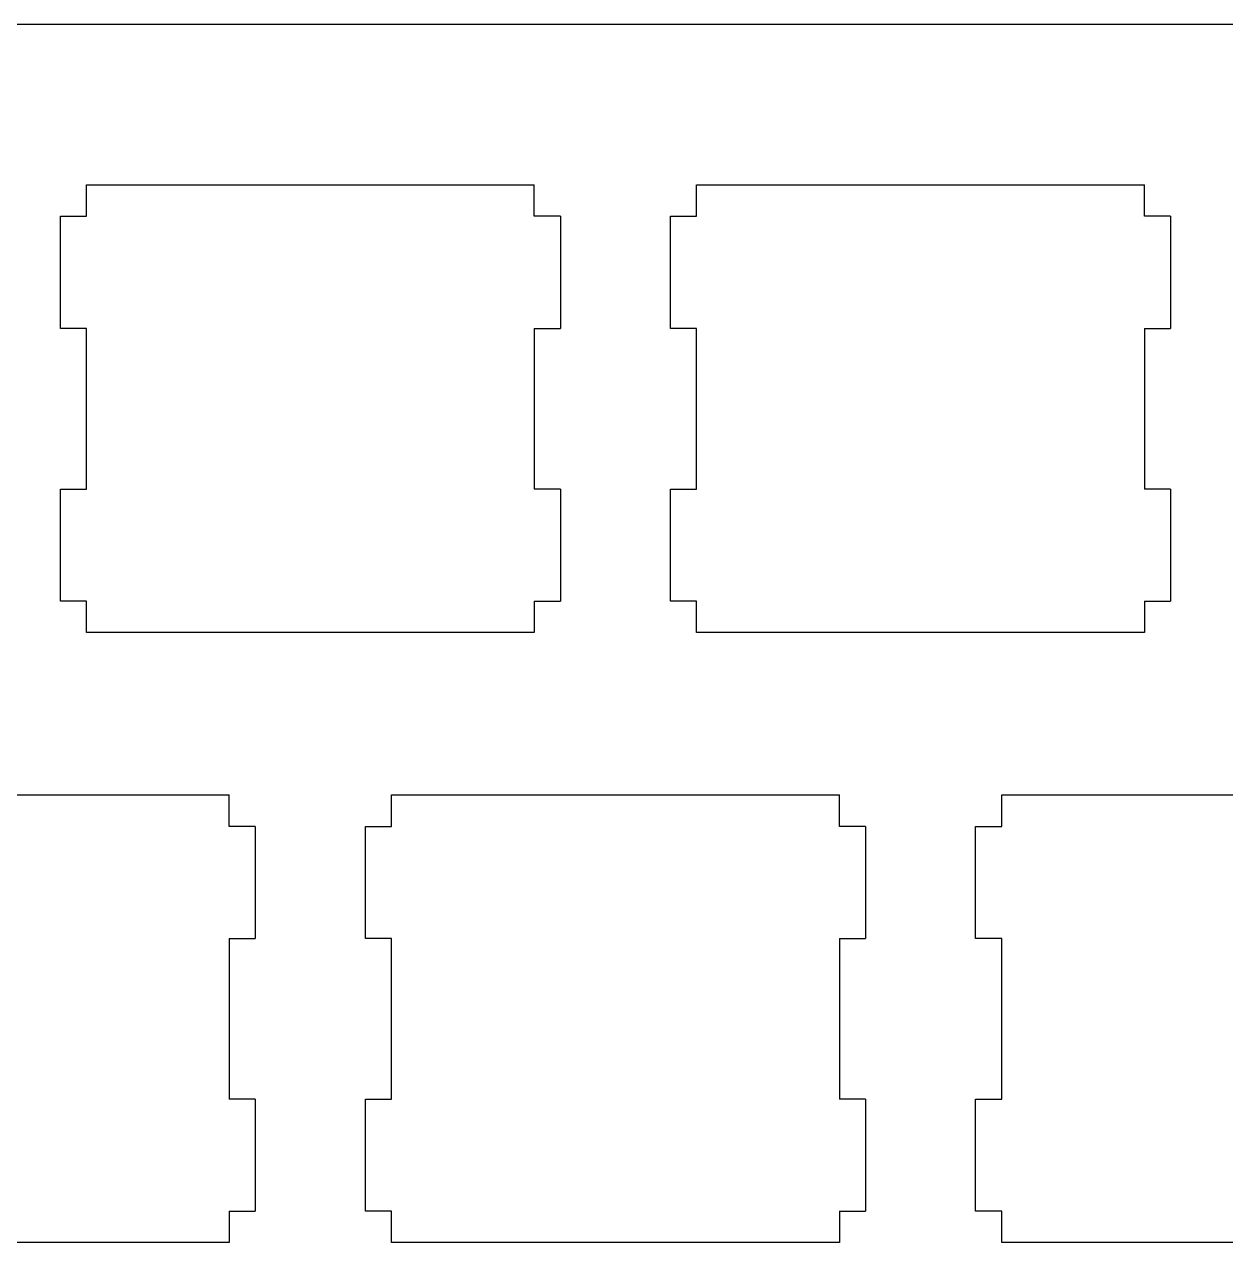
# Model space of a CAD drawing. Extents: x 14 to 304, y 9 to 109.
# Drawn here: x 112.19 to 149.6, y 71.37 to 109.31 of the extents above; entities that cross this region are included whole.
import ezdxf

# ---------------------------------------------------------------- set-up
doc = ezdxf.new("R2010")
doc.units = 0
doc.layers.add('LAYER_1', color=7, linetype='CONTINUOUS')

msp = doc.modelspace()

# ---------------------------------------------------------------- linework, layer by layer
at = {"layer": 'LAYER_1', "linetype": 'BYBLOCK'}
msp.add_line((300.07, 109.313), (39.626, 109.31), dxfattribs=at)
for points in [[(114.127, 104.313, 0), (114.197, 104.313, 0), (114.401, 104.313, 0), (114.726, 104.313, 0), (115.16, 104.313, 0), (115.69, 104.313, 0), (116.306, 104.313, 0), (116.994, 104.313, 0), (117.742, 104.313, 0), (118.539, 104.313, 0), (119.372, 104.313, 0), (120.23, 104.313, 0), (121.099, 104.313, 0), (121.969, 104.313, 0), (122.826, 104.313, 0), (123.659, 104.313, 0), (124.456, 104.313, 0), (125.205, 104.313, 0), (125.893, 104.313, 0), (126.508, 104.313, 0), (127.039, 104.313, 0), (127.473, 104.313, 0), (127.797, 104.313, 0), (128.001, 104.313, 0), (128.072, 104.313, 0)], [(114.127, 103.334, 0), (114.127, 103.339, 0), (114.127, 103.353, 0), (114.127, 103.376, 0), (114.127, 103.406, 0), (114.127, 103.444, 0), (114.127, 103.487, 0), (114.127, 103.535, 0), (114.127, 103.588, 0), (114.127, 103.644, 0), (114.127, 103.702, 0), (114.127, 103.762, 0), (114.127, 103.823, 0), (114.127, 103.884, 0), (114.127, 103.944, 0), (114.127, 104.003, 0), (114.127, 104.059, 0), (114.127, 104.111, 0), (114.127, 104.16, 0), (114.127, 104.203, 0), (114.127, 104.24, 0), (114.127, 104.271, 0), (114.127, 104.293, 0), (114.127, 104.308, 0), (114.127, 104.313, 0)], [(128.072, 103.334, 0), (128.072, 103.339, 0), (128.072, 103.353, 0), (128.072, 103.376, 0), (128.072, 103.406, 0), (128.072, 103.444, 0), (128.072, 103.487, 0), (128.072, 103.535, 0), (128.072, 103.588, 0), (128.072, 103.644, 0), (128.072, 103.702, 0), (128.072, 103.762, 0), (128.072, 103.823, 0), (128.072, 103.884, 0), (128.072, 103.944, 0), (128.072, 104.003, 0), (128.072, 104.059, 0), (128.072, 104.111, 0), (128.072, 104.16, 0), (128.072, 104.203, 0), (128.072, 104.24, 0), (128.072, 104.271, 0), (128.072, 104.293, 0), (128.072, 104.308, 0), (128.072, 104.313, 0)], [(133.127, 104.313, 0), (133.197, 104.313, 0), (133.401, 104.313, 0), (133.726, 104.313, 0), (134.16, 104.313, 0), (134.69, 104.313, 0), (135.306, 104.313, 0), (135.994, 104.313, 0), (136.742, 104.313, 0), (137.539, 104.313, 0), (138.372, 104.313, 0), (139.23, 104.313, 0), (140.099, 104.313, 0), (140.969, 104.313, 0), (141.826, 104.313, 0), (142.659, 104.313, 0), (143.456, 104.313, 0), (144.205, 104.313, 0), (144.893, 104.313, 0), (145.508, 104.313, 0), (146.039, 104.313, 0), (146.473, 104.313, 0), (146.797, 104.313, 0), (147.001, 104.313, 0), (147.072, 104.313, 0)], [(133.127, 103.334, 0), (133.127, 103.339, 0), (133.127, 103.353, 0), (133.127, 103.376, 0), (133.127, 103.406, 0), (133.127, 103.444, 0), (133.127, 103.487, 0), (133.127, 103.535, 0), (133.127, 103.588, 0), (133.127, 103.644, 0), (133.127, 103.702, 0), (133.127, 103.762, 0), (133.127, 103.823, 0), (133.127, 103.884, 0), (133.127, 103.944, 0), (133.127, 104.003, 0), (133.127, 104.059, 0), (133.127, 104.111, 0), (133.127, 104.16, 0), (133.127, 104.203, 0), (133.127, 104.24, 0), (133.127, 104.271, 0), (133.127, 104.293, 0), (133.127, 104.308, 0), (133.127, 104.313, 0)], [(147.072, 103.334, 0), (147.072, 103.339, 0), (147.072, 103.353, 0), (147.072, 103.376, 0), (147.072, 103.406, 0), (147.072, 103.444, 0), (147.072, 103.487, 0), (147.072, 103.535, 0), (147.072, 103.588, 0), (147.072, 103.644, 0), (147.072, 103.702, 0), (147.072, 103.762, 0), (147.072, 103.823, 0), (147.072, 103.884, 0), (147.072, 103.944, 0), (147.072, 104.003, 0), (147.072, 104.059, 0), (147.072, 104.111, 0), (147.072, 104.16, 0), (147.072, 104.203, 0), (147.072, 104.24, 0), (147.072, 104.271, 0), (147.072, 104.293, 0), (147.072, 104.308, 0), (147.072, 104.313, 0)], [(113.315, 99.84, 0), (113.315, 99.858, 0), (113.315, 99.909, 0), (113.315, 99.99, 0), (113.315, 100.099, 0), (113.315, 100.232, 0), (113.315, 100.386, 0), (113.315, 100.558, 0), (113.315, 100.746, 0), (113.315, 100.946, 0), (113.315, 101.154, 0), (113.315, 101.369, 0), (113.315, 101.587, 0), (113.315, 101.805, 0), (113.315, 102.02, 0), (113.315, 102.228, 0), (113.315, 102.428, 0), (113.315, 102.616, 0), (113.315, 102.788, 0), (113.315, 102.942, 0), (113.315, 103.075, 0), (113.315, 103.184, 0), (113.315, 103.265, 0), (113.315, 103.316, 0), (113.315, 103.334, 0)], [(113.315, 103.334, 0), (113.319, 103.334, 0), (113.331, 103.334, 0), (113.35, 103.334, 0), (113.375, 103.334, 0), (113.406, 103.334, 0), (113.442, 103.334, 0), (113.482, 103.334, 0), (113.526, 103.334, 0), (113.572, 103.334, 0), (113.62, 103.334, 0), (113.67, 103.334, 0), (113.721, 103.334, 0), (113.772, 103.334, 0), (113.821, 103.334, 0), (113.87, 103.334, 0), (113.916, 103.334, 0), (113.96, 103.334, 0), (114, 103.334, 0), (114.036, 103.334, 0), (114.067, 103.334, 0), (114.092, 103.334, 0), (114.111, 103.334, 0), (114.123, 103.334, 0), (114.127, 103.334, 0)], [(128.883, 103.334, 0), (128.879, 103.334, 0), (128.867, 103.334, 0), (128.848, 103.334, 0), (128.823, 103.334, 0), (128.792, 103.334, 0), (128.756, 103.334, 0), (128.716, 103.334, 0), (128.673, 103.334, 0), (128.626, 103.334, 0), (128.578, 103.334, 0), (128.528, 103.334, 0), (128.477, 103.334, 0), (128.427, 103.334, 0), (128.377, 103.334, 0), (128.328, 103.334, 0), (128.282, 103.334, 0), (128.239, 103.334, 0), (128.199, 103.334, 0), (128.163, 103.334, 0), (128.132, 103.334, 0), (128.107, 103.334, 0), (128.088, 103.334, 0), (128.076, 103.334, 0), (128.072, 103.334, 0)], [(128.883, 103.334, 0), (128.883, 103.316, 0), (128.883, 103.265, 0), (128.883, 103.184, 0), (128.883, 103.075, 0), (128.883, 102.942, 0), (128.883, 102.788, 0), (128.883, 102.616, 0), (128.883, 102.428, 0), (128.883, 102.228, 0), (128.883, 102.02, 0), (128.883, 101.805, 0), (128.883, 101.587, 0), (128.883, 101.369, 0), (128.883, 101.154, 0), (128.883, 100.946, 0), (128.883, 100.746, 0), (128.883, 100.558, 0), (128.883, 100.386, 0), (128.883, 100.232, 0), (128.883, 100.099, 0), (128.883, 99.99, 0), (128.883, 99.909, 0), (128.883, 99.858, 0), (128.883, 99.84, 0)], [(132.315, 99.84, 0), (132.315, 99.858, 0), (132.315, 99.909, 0), (132.315, 99.99, 0), (132.315, 100.099, 0), (132.315, 100.232, 0), (132.315, 100.386, 0), (132.315, 100.558, 0), (132.315, 100.746, 0), (132.315, 100.946, 0), (132.315, 101.154, 0), (132.315, 101.369, 0), (132.315, 101.587, 0), (132.315, 101.805, 0), (132.315, 102.02, 0), (132.315, 102.228, 0), (132.315, 102.428, 0), (132.315, 102.616, 0), (132.315, 102.788, 0), (132.315, 102.942, 0), (132.315, 103.075, 0), (132.315, 103.184, 0), (132.315, 103.265, 0), (132.315, 103.316, 0), (132.315, 103.334, 0)], [(132.315, 103.334, 0), (132.319, 103.334, 0), (132.331, 103.334, 0), (132.35, 103.334, 0), (132.375, 103.334, 0), (132.406, 103.334, 0), (132.442, 103.334, 0), (132.482, 103.334, 0), (132.526, 103.334, 0), (132.572, 103.334, 0), (132.62, 103.334, 0), (132.67, 103.334, 0), (132.721, 103.334, 0), (132.772, 103.334, 0), (132.821, 103.334, 0), (132.87, 103.334, 0), (132.916, 103.334, 0), (132.96, 103.334, 0), (133, 103.334, 0), (133.036, 103.334, 0), (133.067, 103.334, 0), (133.092, 103.334, 0), (133.111, 103.334, 0), (133.123, 103.334, 0), (133.127, 103.334, 0)], [(147.883, 103.334, 0), (147.879, 103.334, 0), (147.867, 103.334, 0), (147.848, 103.334, 0), (147.823, 103.334, 0), (147.792, 103.334, 0), (147.756, 103.334, 0), (147.716, 103.334, 0), (147.673, 103.334, 0), (147.626, 103.334, 0), (147.578, 103.334, 0), (147.528, 103.334, 0), (147.477, 103.334, 0), (147.427, 103.334, 0), (147.377, 103.334, 0), (147.328, 103.334, 0), (147.282, 103.334, 0), (147.239, 103.334, 0), (147.199, 103.334, 0), (147.163, 103.334, 0), (147.132, 103.334, 0), (147.107, 103.334, 0), (147.088, 103.334, 0), (147.076, 103.334, 0), (147.072, 103.334, 0)], [(147.883, 103.334, 0), (147.883, 103.316, 0), (147.883, 103.265, 0), (147.883, 103.184, 0), (147.883, 103.075, 0), (147.883, 102.942, 0), (147.883, 102.788, 0), (147.883, 102.616, 0), (147.883, 102.428, 0), (147.883, 102.228, 0), (147.883, 102.02, 0), (147.883, 101.805, 0), (147.883, 101.587, 0), (147.883, 101.369, 0), (147.883, 101.154, 0), (147.883, 100.946, 0), (147.883, 100.746, 0), (147.883, 100.558, 0), (147.883, 100.386, 0), (147.883, 100.232, 0), (147.883, 100.099, 0), (147.883, 99.99, 0), (147.883, 99.909, 0), (147.883, 99.858, 0), (147.883, 99.84, 0)], [(114.127, 99.84, 0), (114.123, 99.84, 0), (114.111, 99.84, 0), (114.092, 99.84, 0), (114.067, 99.84, 0), (114.036, 99.84, 0), (114, 99.84, 0), (113.96, 99.84, 0), (113.916, 99.84, 0), (113.87, 99.84, 0), (113.821, 99.84, 0), (113.772, 99.84, 0), (113.721, 99.84, 0), (113.67, 99.84, 0), (113.62, 99.84, 0), (113.572, 99.84, 0), (113.526, 99.84, 0), (113.482, 99.84, 0), (113.442, 99.84, 0), (113.406, 99.84, 0), (113.375, 99.84, 0), (113.35, 99.84, 0), (113.331, 99.84, 0), (113.319, 99.84, 0), (113.315, 99.84, 0)], [(114.127, 94.84, 0), (114.127, 94.865, 0), (114.127, 94.938, 0), (114.127, 95.055, 0), (114.127, 95.21, 0), (114.127, 95.401, 0), (114.127, 95.621, 0), (114.127, 95.868, 0), (114.127, 96.136, 0), (114.127, 96.422, 0), (114.127, 96.721, 0), (114.127, 97.028, 0), (114.127, 97.34, 0), (114.127, 97.652, 0), (114.127, 97.959, 0), (114.127, 98.258, 0), (114.127, 98.544, 0), (114.127, 98.812, 0), (114.127, 99.059, 0), (114.127, 99.279, 0), (114.127, 99.47, 0), (114.127, 99.625, 0), (114.127, 99.742, 0), (114.127, 99.815, 0), (114.127, 99.84, 0)], [(128.072, 99.84, 0), (128.072, 99.815, 0), (128.072, 99.742, 0), (128.072, 99.625, 0), (128.072, 99.47, 0), (128.072, 99.279, 0), (128.072, 99.059, 0), (128.072, 98.812, 0), (128.072, 98.544, 0), (128.072, 98.258, 0), (128.072, 97.959, 0), (128.072, 97.652, 0), (128.072, 97.34, 0), (128.072, 97.028, 0), (128.072, 96.721, 0), (128.072, 96.422, 0), (128.072, 96.136, 0), (128.072, 95.868, 0), (128.072, 95.621, 0), (128.072, 95.401, 0), (128.072, 95.21, 0), (128.072, 95.055, 0), (128.072, 94.938, 0), (128.072, 94.865, 0), (128.072, 94.84, 0)], [(128.072, 99.84, 0), (128.076, 99.84, 0), (128.088, 99.84, 0), (128.107, 99.84, 0), (128.132, 99.84, 0), (128.163, 99.84, 0), (128.199, 99.84, 0), (128.239, 99.84, 0), (128.282, 99.84, 0), (128.328, 99.84, 0), (128.377, 99.84, 0), (128.427, 99.84, 0), (128.477, 99.84, 0), (128.528, 99.84, 0), (128.578, 99.84, 0), (128.626, 99.84, 0), (128.673, 99.84, 0), (128.716, 99.84, 0), (128.756, 99.84, 0), (128.792, 99.84, 0), (128.823, 99.84, 0), (128.848, 99.84, 0), (128.867, 99.84, 0), (128.879, 99.84, 0), (128.883, 99.84, 0)], [(133.127, 99.84, 0), (133.123, 99.84, 0), (133.111, 99.84, 0), (133.092, 99.84, 0), (133.067, 99.84, 0), (133.036, 99.84, 0), (133, 99.84, 0), (132.96, 99.84, 0), (132.916, 99.84, 0), (132.87, 99.84, 0), (132.821, 99.84, 0), (132.772, 99.84, 0), (132.721, 99.84, 0), (132.67, 99.84, 0), (132.62, 99.84, 0), (132.572, 99.84, 0), (132.526, 99.84, 0), (132.482, 99.84, 0), (132.442, 99.84, 0), (132.406, 99.84, 0), (132.375, 99.84, 0), (132.35, 99.84, 0), (132.331, 99.84, 0), (132.319, 99.84, 0), (132.315, 99.84, 0)], [(133.127, 94.84, 0), (133.127, 94.865, 0), (133.127, 94.938, 0), (133.127, 95.055, 0), (133.127, 95.21, 0), (133.127, 95.401, 0), (133.127, 95.621, 0), (133.127, 95.868, 0), (133.127, 96.136, 0), (133.127, 96.422, 0), (133.127, 96.721, 0), (133.127, 97.028, 0), (133.127, 97.34, 0), (133.127, 97.652, 0), (133.127, 97.959, 0), (133.127, 98.258, 0), (133.127, 98.544, 0), (133.127, 98.812, 0), (133.127, 99.059, 0), (133.127, 99.279, 0), (133.127, 99.47, 0), (133.127, 99.625, 0), (133.127, 99.742, 0), (133.127, 99.815, 0), (133.127, 99.84, 0)], [(147.072, 99.84, 0), (147.072, 99.815, 0), (147.072, 99.742, 0), (147.072, 99.625, 0), (147.072, 99.47, 0), (147.072, 99.279, 0), (147.072, 99.059, 0), (147.072, 98.812, 0), (147.072, 98.544, 0), (147.072, 98.258, 0), (147.072, 97.959, 0), (147.072, 97.652, 0), (147.072, 97.34, 0), (147.072, 97.028, 0), (147.072, 96.721, 0), (147.072, 96.422, 0), (147.072, 96.136, 0), (147.072, 95.868, 0), (147.072, 95.621, 0), (147.072, 95.401, 0), (147.072, 95.21, 0), (147.072, 95.055, 0), (147.072, 94.938, 0), (147.072, 94.865, 0), (147.072, 94.84, 0)], [(147.072, 99.84, 0), (147.076, 99.84, 0), (147.088, 99.84, 0), (147.107, 99.84, 0), (147.132, 99.84, 0), (147.163, 99.84, 0), (147.199, 99.84, 0), (147.239, 99.84, 0), (147.282, 99.84, 0), (147.328, 99.84, 0), (147.377, 99.84, 0), (147.427, 99.84, 0), (147.477, 99.84, 0), (147.528, 99.84, 0), (147.578, 99.84, 0), (147.626, 99.84, 0), (147.673, 99.84, 0), (147.716, 99.84, 0), (147.756, 99.84, 0), (147.792, 99.84, 0), (147.823, 99.84, 0), (147.848, 99.84, 0), (147.867, 99.84, 0), (147.879, 99.84, 0), (147.883, 99.84, 0)], [(113.315, 91.346, 0), (113.315, 91.364, 0), (113.315, 91.415, 0), (113.315, 91.496, 0), (113.315, 91.605, 0), (113.315, 91.738, 0), (113.315, 91.892, 0), (113.315, 92.064, 0), (113.315, 92.252, 0), (113.315, 92.452, 0), (113.315, 92.66, 0), (113.315, 92.875, 0), (113.315, 93.093, 0), (113.315, 93.311, 0), (113.315, 93.526, 0), (113.315, 93.735, 0), (113.315, 93.934, 0), (113.315, 94.122, 0), (113.315, 94.294, 0), (113.315, 94.448, 0), (113.315, 94.581, 0), (113.315, 94.69, 0), (113.315, 94.771, 0), (113.315, 94.822, 0), (113.315, 94.84, 0)], [(113.315, 94.84, 0), (113.319, 94.84, 0), (113.331, 94.84, 0), (113.35, 94.84, 0), (113.375, 94.84, 0), (113.406, 94.84, 0), (113.442, 94.84, 0), (113.482, 94.84, 0), (113.526, 94.84, 0), (113.572, 94.84, 0), (113.62, 94.84, 0), (113.67, 94.84, 0), (113.721, 94.84, 0), (113.772, 94.84, 0), (113.821, 94.84, 0), (113.87, 94.84, 0), (113.916, 94.84, 0), (113.96, 94.84, 0), (114, 94.84, 0), (114.036, 94.84, 0), (114.067, 94.84, 0), (114.092, 94.84, 0), (114.111, 94.84, 0), (114.123, 94.84, 0), (114.127, 94.84, 0)], [(128.883, 94.84, 0), (128.879, 94.84, 0), (128.867, 94.84, 0), (128.848, 94.84, 0), (128.823, 94.84, 0), (128.792, 94.84, 0), (128.756, 94.84, 0), (128.716, 94.84, 0), (128.673, 94.84, 0), (128.626, 94.84, 0), (128.578, 94.84, 0), (128.528, 94.84, 0), (128.477, 94.84, 0), (128.427, 94.84, 0), (128.377, 94.84, 0), (128.328, 94.84, 0), (128.282, 94.84, 0), (128.239, 94.84, 0), (128.199, 94.84, 0), (128.163, 94.84, 0), (128.132, 94.84, 0), (128.107, 94.84, 0), (128.088, 94.84, 0), (128.076, 94.84, 0), (128.072, 94.84, 0)], [(128.883, 94.84, 0), (128.883, 94.822, 0), (128.883, 94.771, 0), (128.883, 94.69, 0), (128.883, 94.581, 0), (128.883, 94.448, 0), (128.883, 94.294, 0), (128.883, 94.122, 0), (128.883, 93.934, 0), (128.883, 93.735, 0), (128.883, 93.526, 0), (128.883, 93.311, 0), (128.883, 93.093, 0), (128.883, 92.875, 0), (128.883, 92.66, 0), (128.883, 92.452, 0), (128.883, 92.252, 0), (128.883, 92.064, 0), (128.883, 91.892, 0), (128.883, 91.738, 0), (128.883, 91.605, 0), (128.883, 91.496, 0), (128.883, 91.415, 0), (128.883, 91.364, 0), (128.883, 91.346, 0)], [(132.315, 91.346, 0), (132.315, 91.364, 0), (132.315, 91.415, 0), (132.315, 91.496, 0), (132.315, 91.605, 0), (132.315, 91.738, 0), (132.315, 91.892, 0), (132.315, 92.064, 0), (132.315, 92.252, 0), (132.315, 92.452, 0), (132.315, 92.66, 0), (132.315, 92.875, 0), (132.315, 93.093, 0), (132.315, 93.311, 0), (132.315, 93.526, 0), (132.315, 93.735, 0), (132.315, 93.934, 0), (132.315, 94.122, 0), (132.315, 94.294, 0), (132.315, 94.448, 0), (132.315, 94.581, 0), (132.315, 94.69, 0), (132.315, 94.771, 0), (132.315, 94.822, 0), (132.315, 94.84, 0)], [(132.315, 94.84, 0), (132.319, 94.84, 0), (132.331, 94.84, 0), (132.35, 94.84, 0), (132.375, 94.84, 0), (132.406, 94.84, 0), (132.442, 94.84, 0), (132.482, 94.84, 0), (132.526, 94.84, 0), (132.572, 94.84, 0), (132.62, 94.84, 0), (132.67, 94.84, 0), (132.721, 94.84, 0), (132.772, 94.84, 0), (132.821, 94.84, 0), (132.87, 94.84, 0), (132.916, 94.84, 0), (132.96, 94.84, 0), (133, 94.84, 0), (133.036, 94.84, 0), (133.067, 94.84, 0), (133.092, 94.84, 0), (133.111, 94.84, 0), (133.123, 94.84, 0), (133.127, 94.84, 0)], [(147.883, 94.84, 0), (147.879, 94.84, 0), (147.867, 94.84, 0), (147.848, 94.84, 0), (147.823, 94.84, 0), (147.792, 94.84, 0), (147.756, 94.84, 0), (147.716, 94.84, 0), (147.673, 94.84, 0), (147.626, 94.84, 0), (147.578, 94.84, 0), (147.528, 94.84, 0), (147.477, 94.84, 0), (147.427, 94.84, 0), (147.377, 94.84, 0), (147.328, 94.84, 0), (147.282, 94.84, 0), (147.239, 94.84, 0), (147.199, 94.84, 0), (147.163, 94.84, 0), (147.132, 94.84, 0), (147.107, 94.84, 0), (147.088, 94.84, 0), (147.076, 94.84, 0), (147.072, 94.84, 0)], [(147.883, 94.84, 0), (147.883, 94.822, 0), (147.883, 94.771, 0), (147.883, 94.69, 0), (147.883, 94.581, 0), (147.883, 94.448, 0), (147.883, 94.294, 0), (147.883, 94.122, 0), (147.883, 93.934, 0), (147.883, 93.735, 0), (147.883, 93.526, 0), (147.883, 93.311, 0), (147.883, 93.093, 0), (147.883, 92.875, 0), (147.883, 92.66, 0), (147.883, 92.452, 0), (147.883, 92.252, 0), (147.883, 92.064, 0), (147.883, 91.892, 0), (147.883, 91.738, 0), (147.883, 91.605, 0), (147.883, 91.496, 0), (147.883, 91.415, 0), (147.883, 91.364, 0), (147.883, 91.346, 0)], [(114.127, 91.346, 0), (114.123, 91.346, 0), (114.111, 91.346, 0), (114.092, 91.346, 0), (114.067, 91.346, 0), (114.036, 91.346, 0), (114, 91.346, 0), (113.96, 91.346, 0), (113.916, 91.346, 0), (113.87, 91.346, 0), (113.821, 91.346, 0), (113.772, 91.346, 0), (113.721, 91.346, 0), (113.67, 91.346, 0), (113.62, 91.346, 0), (113.572, 91.346, 0), (113.526, 91.346, 0), (113.482, 91.346, 0), (113.442, 91.346, 0), (113.406, 91.346, 0), (113.375, 91.346, 0), (113.35, 91.346, 0), (113.331, 91.346, 0), (113.319, 91.346, 0), (113.315, 91.346, 0)], [(114.127, 90.367, 0), (114.127, 90.372, 0), (114.127, 90.387, 0), (114.127, 90.409, 0), (114.127, 90.44, 0), (114.127, 90.477, 0), (114.127, 90.52, 0), (114.127, 90.569, 0), (114.127, 90.621, 0), (114.127, 90.677, 0), (114.127, 90.736, 0), (114.127, 90.796, 0), (114.127, 90.857, 0), (114.127, 90.918, 0), (114.127, 90.978, 0), (114.127, 91.036, 0), (114.127, 91.092, 0), (114.127, 91.145, 0), (114.127, 91.193, 0), (114.127, 91.236, 0), (114.127, 91.274, 0), (114.127, 91.304, 0), (114.127, 91.327, 0), (114.127, 91.341, 0), (114.127, 91.346, 0)], [(128.072, 91.346, 0), (128.076, 91.346, 0), (128.088, 91.346, 0), (128.107, 91.346, 0), (128.132, 91.346, 0), (128.163, 91.346, 0), (128.199, 91.346, 0), (128.239, 91.346, 0), (128.282, 91.346, 0), (128.328, 91.346, 0), (128.377, 91.346, 0), (128.427, 91.346, 0), (128.477, 91.346, 0), (128.528, 91.346, 0), (128.578, 91.346, 0), (128.626, 91.346, 0), (128.673, 91.346, 0), (128.716, 91.346, 0), (128.756, 91.346, 0), (128.792, 91.346, 0), (128.823, 91.346, 0), (128.848, 91.346, 0), (128.867, 91.346, 0), (128.879, 91.346, 0), (128.883, 91.346, 0)], [(128.072, 91.346, 0), (128.072, 91.341, 0), (128.072, 91.327, 0), (128.072, 91.304, 0), (128.072, 91.274, 0), (128.072, 91.236, 0), (128.072, 91.193, 0), (128.072, 91.145, 0), (128.072, 91.092, 0), (128.072, 91.036, 0), (128.072, 90.978, 0), (128.072, 90.918, 0), (128.072, 90.857, 0), (128.072, 90.796, 0), (128.072, 90.736, 0), (128.072, 90.677, 0), (128.072, 90.621, 0), (128.072, 90.569, 0), (128.072, 90.52, 0), (128.072, 90.477, 0), (128.072, 90.44, 0), (128.072, 90.409, 0), (128.072, 90.387, 0), (128.072, 90.372, 0), (128.072, 90.367, 0)], [(133.127, 91.346, 0), (133.123, 91.346, 0), (133.111, 91.346, 0), (133.092, 91.346, 0), (133.067, 91.346, 0), (133.036, 91.346, 0), (133, 91.346, 0), (132.96, 91.346, 0), (132.916, 91.346, 0), (132.87, 91.346, 0), (132.821, 91.346, 0), (132.772, 91.346, 0), (132.721, 91.346, 0), (132.67, 91.346, 0), (132.62, 91.346, 0), (132.572, 91.346, 0), (132.526, 91.346, 0), (132.482, 91.346, 0), (132.442, 91.346, 0), (132.406, 91.346, 0), (132.375, 91.346, 0), (132.35, 91.346, 0), (132.331, 91.346, 0), (132.319, 91.346, 0), (132.315, 91.346, 0)], [(133.127, 90.367, 0), (133.127, 90.372, 0), (133.127, 90.387, 0), (133.127, 90.409, 0), (133.127, 90.44, 0), (133.127, 90.477, 0), (133.127, 90.52, 0), (133.127, 90.569, 0), (133.127, 90.621, 0), (133.127, 90.677, 0), (133.127, 90.736, 0), (133.127, 90.796, 0), (133.127, 90.857, 0), (133.127, 90.918, 0), (133.127, 90.978, 0), (133.127, 91.036, 0), (133.127, 91.092, 0), (133.127, 91.145, 0), (133.127, 91.193, 0), (133.127, 91.236, 0), (133.127, 91.274, 0), (133.127, 91.304, 0), (133.127, 91.327, 0), (133.127, 91.341, 0), (133.127, 91.346, 0)], [(147.072, 91.346, 0), (147.076, 91.346, 0), (147.088, 91.346, 0), (147.107, 91.346, 0), (147.132, 91.346, 0), (147.163, 91.346, 0), (147.199, 91.346, 0), (147.239, 91.346, 0), (147.282, 91.346, 0), (147.328, 91.346, 0), (147.377, 91.346, 0), (147.427, 91.346, 0), (147.477, 91.346, 0), (147.528, 91.346, 0), (147.578, 91.346, 0), (147.626, 91.346, 0), (147.673, 91.346, 0), (147.716, 91.346, 0), (147.756, 91.346, 0), (147.792, 91.346, 0), (147.823, 91.346, 0), (147.848, 91.346, 0), (147.867, 91.346, 0), (147.879, 91.346, 0), (147.883, 91.346, 0)], [(147.072, 91.346, 0), (147.072, 91.341, 0), (147.072, 91.327, 0), (147.072, 91.304, 0), (147.072, 91.274, 0), (147.072, 91.236, 0), (147.072, 91.193, 0), (147.072, 91.145, 0), (147.072, 91.092, 0), (147.072, 91.036, 0), (147.072, 90.978, 0), (147.072, 90.918, 0), (147.072, 90.857, 0), (147.072, 90.796, 0), (147.072, 90.736, 0), (147.072, 90.677, 0), (147.072, 90.621, 0), (147.072, 90.569, 0), (147.072, 90.52, 0), (147.072, 90.477, 0), (147.072, 90.44, 0), (147.072, 90.409, 0), (147.072, 90.387, 0), (147.072, 90.372, 0), (147.072, 90.367, 0)], [(128.072, 90.367, 0), (128.001, 90.367, 0), (127.797, 90.367, 0), (127.473, 90.367, 0), (127.039, 90.367, 0), (126.508, 90.367, 0), (125.893, 90.367, 0), (125.205, 90.367, 0), (124.456, 90.367, 0), (123.659, 90.367, 0), (122.826, 90.367, 0), (121.969, 90.367, 0), (121.099, 90.367, 0), (120.23, 90.367, 0), (119.372, 90.367, 0), (118.539, 90.367, 0), (117.742, 90.367, 0), (116.994, 90.367, 0), (116.306, 90.367, 0), (115.69, 90.367, 0), (115.16, 90.367, 0), (114.726, 90.367, 0), (114.401, 90.367, 0), (114.197, 90.367, 0), (114.127, 90.367, 0)], [(147.072, 90.367, 0), (147.001, 90.367, 0), (146.797, 90.367, 0), (146.473, 90.367, 0), (146.039, 90.367, 0), (145.508, 90.367, 0), (144.893, 90.367, 0), (144.205, 90.367, 0), (143.456, 90.367, 0), (142.659, 90.367, 0), (141.826, 90.367, 0), (140.969, 90.367, 0), (140.099, 90.367, 0), (139.23, 90.367, 0), (138.372, 90.367, 0), (137.539, 90.367, 0), (136.742, 90.367, 0), (135.994, 90.367, 0), (135.306, 90.367, 0), (134.69, 90.367, 0), (134.16, 90.367, 0), (133.726, 90.367, 0), (133.401, 90.367, 0), (133.197, 90.367, 0), (133.127, 90.367, 0)], [(111.599, 85.313, 0), (112.469, 85.313, 0), (113.326, 85.313, 0), (114.159, 85.313, 0), (114.956, 85.313, 0), (115.705, 85.313, 0), (116.393, 85.313, 0), (117.008, 85.313, 0), (117.539, 85.313, 0), (117.973, 85.313, 0), (118.297, 85.313, 0), (118.501, 85.313, 0), (118.572, 85.313, 0)], [(118.572, 84.334, 0), (118.572, 84.339, 0), (118.572, 84.353, 0), (118.572, 84.376, 0), (118.572, 84.406, 0), (118.572, 84.444, 0), (118.572, 84.487, 0), (118.572, 84.535, 0), (118.572, 84.588, 0), (118.572, 84.644, 0), (118.572, 84.702, 0), (118.572, 84.762, 0), (118.572, 84.823, 0), (118.572, 84.884, 0), (118.572, 84.944, 0), (118.572, 85.003, 0), (118.572, 85.059, 0), (118.572, 85.111, 0), (118.572, 85.16, 0), (118.572, 85.203, 0), (118.572, 85.24, 0), (118.572, 85.271, 0), (118.572, 85.293, 0), (118.572, 85.308, 0), (118.572, 85.313, 0)], [(123.627, 85.313, 0), (123.697, 85.313, 0), (123.901, 85.313, 0), (124.226, 85.313, 0), (124.66, 85.313, 0), (125.19, 85.313, 0), (125.806, 85.313, 0), (126.494, 85.313, 0), (127.242, 85.313, 0), (128.039, 85.313, 0), (128.872, 85.313, 0), (129.73, 85.313, 0), (130.599, 85.313, 0), (131.469, 85.313, 0), (132.326, 85.313, 0), (133.159, 85.313, 0), (133.956, 85.313, 0), (134.705, 85.313, 0), (135.393, 85.313, 0), (136.008, 85.313, 0), (136.539, 85.313, 0), (136.973, 85.313, 0), (137.297, 85.313, 0), (137.501, 85.313, 0), (137.572, 85.313, 0)], [(123.627, 84.334, 0), (123.627, 84.339, 0), (123.627, 84.353, 0), (123.627, 84.376, 0), (123.627, 84.406, 0), (123.627, 84.444, 0), (123.627, 84.487, 0), (123.627, 84.535, 0), (123.627, 84.588, 0), (123.627, 84.644, 0), (123.627, 84.702, 0), (123.627, 84.762, 0), (123.627, 84.823, 0), (123.627, 84.884, 0), (123.627, 84.944, 0), (123.627, 85.003, 0), (123.627, 85.059, 0), (123.627, 85.111, 0), (123.627, 85.16, 0), (123.627, 85.203, 0), (123.627, 85.24, 0), (123.627, 85.271, 0), (123.627, 85.293, 0), (123.627, 85.308, 0), (123.627, 85.313, 0)], [(137.572, 84.334, 0), (137.572, 84.339, 0), (137.572, 84.353, 0), (137.572, 84.376, 0), (137.572, 84.406, 0), (137.572, 84.444, 0), (137.572, 84.487, 0), (137.572, 84.535, 0), (137.572, 84.588, 0), (137.572, 84.644, 0), (137.572, 84.702, 0), (137.572, 84.762, 0), (137.572, 84.823, 0), (137.572, 84.884, 0), (137.572, 84.944, 0), (137.572, 85.003, 0), (137.572, 85.059, 0), (137.572, 85.111, 0), (137.572, 85.16, 0), (137.572, 85.203, 0), (137.572, 85.24, 0), (137.572, 85.271, 0), (137.572, 85.293, 0), (137.572, 85.308, 0), (137.572, 85.313, 0)], [(142.627, 85.313, 0), (142.697, 85.313, 0), (142.901, 85.313, 0), (143.226, 85.313, 0), (143.66, 85.313, 0), (144.19, 85.313, 0), (144.806, 85.313, 0), (145.494, 85.313, 0), (146.242, 85.313, 0), (147.039, 85.313, 0), (147.872, 85.313, 0), (148.73, 85.313, 0), (149.599, 85.313, 0), (150.469, 85.313, 0)], [(142.627, 84.334, 0), (142.627, 84.339, 0), (142.627, 84.353, 0), (142.627, 84.376, 0), (142.627, 84.406, 0), (142.627, 84.444, 0), (142.627, 84.487, 0), (142.627, 84.535, 0), (142.627, 84.588, 0), (142.627, 84.644, 0), (142.627, 84.702, 0), (142.627, 84.762, 0), (142.627, 84.823, 0), (142.627, 84.884, 0), (142.627, 84.944, 0), (142.627, 85.003, 0), (142.627, 85.059, 0), (142.627, 85.111, 0), (142.627, 85.16, 0), (142.627, 85.203, 0), (142.627, 85.24, 0), (142.627, 85.271, 0), (142.627, 85.293, 0), (142.627, 85.308, 0), (142.627, 85.313, 0)], [(119.383, 84.334, 0), (119.379, 84.334, 0), (119.367, 84.334, 0), (119.348, 84.334, 0), (119.323, 84.334, 0), (119.292, 84.334, 0), (119.256, 84.334, 0), (119.216, 84.334, 0), (119.173, 84.334, 0), (119.126, 84.334, 0), (119.078, 84.334, 0), (119.028, 84.334, 0), (118.977, 84.334, 0), (118.927, 84.334, 0), (118.877, 84.334, 0), (118.828, 84.334, 0), (118.782, 84.334, 0), (118.739, 84.334, 0), (118.699, 84.334, 0), (118.663, 84.334, 0), (118.632, 84.334, 0), (118.607, 84.334, 0), (118.588, 84.334, 0), (118.576, 84.334, 0), (118.572, 84.334, 0)], [(119.383, 84.334, 0), (119.383, 84.316, 0), (119.383, 84.265, 0), (119.383, 84.184, 0), (119.383, 84.075, 0), (119.383, 83.942, 0), (119.383, 83.788, 0), (119.383, 83.616, 0), (119.383, 83.428, 0), (119.383, 83.228, 0), (119.383, 83.02, 0), (119.383, 82.805, 0), (119.383, 82.587, 0), (119.383, 82.369, 0), (119.383, 82.154, 0), (119.383, 81.946, 0), (119.383, 81.746, 0), (119.383, 81.558, 0), (119.383, 81.386, 0), (119.383, 81.232, 0), (119.383, 81.099, 0), (119.383, 80.99, 0), (119.383, 80.909, 0), (119.383, 80.858, 0), (119.383, 80.84, 0)], [(122.815, 80.84, 0), (122.815, 80.858, 0), (122.815, 80.909, 0), (122.815, 80.99, 0), (122.815, 81.099, 0), (122.815, 81.232, 0), (122.815, 81.386, 0), (122.815, 81.558, 0), (122.815, 81.746, 0), (122.815, 81.946, 0), (122.815, 82.154, 0), (122.815, 82.369, 0), (122.815, 82.587, 0), (122.815, 82.805, 0), (122.815, 83.02, 0), (122.815, 83.228, 0), (122.815, 83.428, 0), (122.815, 83.616, 0), (122.815, 83.788, 0), (122.815, 83.942, 0), (122.815, 84.075, 0), (122.815, 84.184, 0), (122.815, 84.265, 0), (122.815, 84.316, 0), (122.815, 84.334, 0)], [(122.815, 84.334, 0), (122.819, 84.334, 0), (122.831, 84.334, 0), (122.85, 84.334, 0), (122.875, 84.334, 0), (122.906, 84.334, 0), (122.942, 84.334, 0), (122.982, 84.334, 0), (123.026, 84.334, 0), (123.072, 84.334, 0), (123.12, 84.334, 0), (123.17, 84.334, 0), (123.221, 84.334, 0), (123.272, 84.334, 0), (123.321, 84.334, 0), (123.37, 84.334, 0), (123.416, 84.334, 0), (123.46, 84.334, 0), (123.5, 84.334, 0), (123.536, 84.334, 0), (123.567, 84.334, 0), (123.592, 84.334, 0), (123.611, 84.334, 0), (123.623, 84.334, 0), (123.627, 84.334, 0)], [(138.383, 84.334, 0), (138.379, 84.334, 0), (138.367, 84.334, 0), (138.348, 84.334, 0), (138.323, 84.334, 0), (138.292, 84.334, 0), (138.256, 84.334, 0), (138.216, 84.334, 0), (138.173, 84.334, 0), (138.126, 84.334, 0), (138.078, 84.334, 0), (138.028, 84.334, 0), (137.977, 84.334, 0), (137.927, 84.334, 0), (137.877, 84.334, 0), (137.828, 84.334, 0), (137.782, 84.334, 0), (137.739, 84.334, 0), (137.699, 84.334, 0), (137.663, 84.334, 0), (137.632, 84.334, 0), (137.607, 84.334, 0), (137.588, 84.334, 0), (137.576, 84.334, 0), (137.572, 84.334, 0)], [(138.383, 84.334, 0), (138.383, 84.316, 0), (138.383, 84.265, 0), (138.383, 84.184, 0), (138.383, 84.075, 0), (138.383, 83.942, 0), (138.383, 83.788, 0), (138.383, 83.616, 0), (138.383, 83.428, 0), (138.383, 83.228, 0), (138.383, 83.02, 0), (138.383, 82.805, 0), (138.383, 82.587, 0), (138.383, 82.369, 0), (138.383, 82.154, 0), (138.383, 81.946, 0), (138.383, 81.746, 0), (138.383, 81.558, 0), (138.383, 81.386, 0), (138.383, 81.232, 0), (138.383, 81.099, 0), (138.383, 80.99, 0), (138.383, 80.909, 0), (138.383, 80.858, 0), (138.383, 80.84, 0)], [(141.815, 80.84, 0), (141.815, 80.858, 0), (141.815, 80.909, 0), (141.815, 80.99, 0), (141.815, 81.099, 0), (141.815, 81.232, 0), (141.815, 81.386, 0), (141.815, 81.558, 0), (141.815, 81.746, 0), (141.815, 81.946, 0), (141.815, 82.154, 0), (141.815, 82.369, 0), (141.815, 82.587, 0), (141.815, 82.805, 0), (141.815, 83.02, 0), (141.815, 83.228, 0), (141.815, 83.428, 0), (141.815, 83.616, 0), (141.815, 83.788, 0), (141.815, 83.942, 0), (141.815, 84.075, 0), (141.815, 84.184, 0), (141.815, 84.265, 0), (141.815, 84.316, 0), (141.815, 84.334, 0)], [(141.815, 84.334, 0), (141.819, 84.334, 0), (141.831, 84.334, 0), (141.85, 84.334, 0), (141.875, 84.334, 0), (141.906, 84.334, 0), (141.942, 84.334, 0), (141.982, 84.334, 0), (142.026, 84.334, 0), (142.072, 84.334, 0), (142.12, 84.334, 0), (142.17, 84.334, 0), (142.221, 84.334, 0), (142.272, 84.334, 0), (142.321, 84.334, 0), (142.37, 84.334, 0), (142.416, 84.334, 0), (142.46, 84.334, 0), (142.5, 84.334, 0), (142.536, 84.334, 0), (142.567, 84.334, 0), (142.592, 84.334, 0), (142.611, 84.334, 0), (142.623, 84.334, 0), (142.627, 84.334, 0)], [(118.572, 80.84, 0), (118.572, 80.815, 0), (118.572, 80.742, 0), (118.572, 80.625, 0), (118.572, 80.47, 0), (118.572, 80.279, 0), (118.572, 80.059, 0), (118.572, 79.812, 0), (118.572, 79.544, 0), (118.572, 79.258, 0), (118.572, 78.959, 0), (118.572, 78.652, 0), (118.572, 78.34, 0), (118.572, 78.028, 0), (118.572, 77.721, 0), (118.572, 77.422, 0), (118.572, 77.136, 0), (118.572, 76.868, 0), (118.572, 76.621, 0), (118.572, 76.401, 0), (118.572, 76.21, 0), (118.572, 76.055, 0), (118.572, 75.938, 0), (118.572, 75.865, 0), (118.572, 75.84, 0)], [(118.572, 80.84, 0), (118.576, 80.84, 0), (118.588, 80.84, 0), (118.607, 80.84, 0), (118.632, 80.84, 0), (118.663, 80.84, 0), (118.699, 80.84, 0), (118.739, 80.84, 0), (118.782, 80.84, 0), (118.828, 80.84, 0), (118.877, 80.84, 0), (118.927, 80.84, 0), (118.977, 80.84, 0), (119.028, 80.84, 0), (119.078, 80.84, 0), (119.126, 80.84, 0), (119.173, 80.84, 0), (119.216, 80.84, 0), (119.256, 80.84, 0), (119.292, 80.84, 0), (119.323, 80.84, 0), (119.348, 80.84, 0), (119.367, 80.84, 0), (119.379, 80.84, 0), (119.383, 80.84, 0)], [(123.627, 80.84, 0), (123.623, 80.84, 0), (123.611, 80.84, 0), (123.592, 80.84, 0), (123.567, 80.84, 0), (123.536, 80.84, 0), (123.5, 80.84, 0), (123.46, 80.84, 0), (123.416, 80.84, 0), (123.37, 80.84, 0), (123.321, 80.84, 0), (123.272, 80.84, 0), (123.221, 80.84, 0), (123.17, 80.84, 0), (123.12, 80.84, 0), (123.072, 80.84, 0), (123.026, 80.84, 0), (122.982, 80.84, 0), (122.942, 80.84, 0), (122.906, 80.84, 0), (122.875, 80.84, 0), (122.85, 80.84, 0), (122.831, 80.84, 0), (122.819, 80.84, 0), (122.815, 80.84, 0)], [(123.627, 75.84, 0), (123.627, 75.865, 0), (123.627, 75.938, 0), (123.627, 76.055, 0), (123.627, 76.21, 0), (123.627, 76.401, 0), (123.627, 76.621, 0), (123.627, 76.868, 0), (123.627, 77.136, 0), (123.627, 77.422, 0), (123.627, 77.721, 0), (123.627, 78.028, 0), (123.627, 78.34, 0), (123.627, 78.652, 0), (123.627, 78.959, 0), (123.627, 79.258, 0), (123.627, 79.544, 0), (123.627, 79.812, 0), (123.627, 80.059, 0), (123.627, 80.279, 0), (123.627, 80.47, 0), (123.627, 80.625, 0), (123.627, 80.742, 0), (123.627, 80.815, 0), (123.627, 80.84, 0)], [(137.572, 80.84, 0), (137.572, 80.815, 0), (137.572, 80.742, 0), (137.572, 80.625, 0), (137.572, 80.47, 0), (137.572, 80.279, 0), (137.572, 80.059, 0), (137.572, 79.812, 0), (137.572, 79.544, 0), (137.572, 79.258, 0), (137.572, 78.959, 0), (137.572, 78.652, 0), (137.572, 78.34, 0), (137.572, 78.028, 0), (137.572, 77.721, 0), (137.572, 77.422, 0), (137.572, 77.136, 0), (137.572, 76.868, 0), (137.572, 76.621, 0), (137.572, 76.401, 0), (137.572, 76.21, 0), (137.572, 76.055, 0), (137.572, 75.938, 0), (137.572, 75.865, 0), (137.572, 75.84, 0)], [(137.572, 80.84, 0), (137.576, 80.84, 0), (137.588, 80.84, 0), (137.607, 80.84, 0), (137.632, 80.84, 0), (137.663, 80.84, 0), (137.699, 80.84, 0), (137.739, 80.84, 0), (137.782, 80.84, 0), (137.828, 80.84, 0), (137.877, 80.84, 0), (137.927, 80.84, 0), (137.977, 80.84, 0), (138.028, 80.84, 0), (138.078, 80.84, 0), (138.126, 80.84, 0), (138.173, 80.84, 0), (138.216, 80.84, 0), (138.256, 80.84, 0), (138.292, 80.84, 0), (138.323, 80.84, 0), (138.348, 80.84, 0), (138.367, 80.84, 0), (138.379, 80.84, 0), (138.383, 80.84, 0)], [(142.627, 80.84, 0), (142.623, 80.84, 0), (142.611, 80.84, 0), (142.592, 80.84, 0), (142.567, 80.84, 0), (142.536, 80.84, 0), (142.5, 80.84, 0), (142.46, 80.84, 0), (142.416, 80.84, 0), (142.37, 80.84, 0), (142.321, 80.84, 0), (142.272, 80.84, 0), (142.221, 80.84, 0), (142.17, 80.84, 0), (142.12, 80.84, 0), (142.072, 80.84, 0), (142.026, 80.84, 0), (141.982, 80.84, 0), (141.942, 80.84, 0), (141.906, 80.84, 0), (141.875, 80.84, 0), (141.85, 80.84, 0), (141.831, 80.84, 0), (141.819, 80.84, 0), (141.815, 80.84, 0)], [(142.627, 75.84, 0), (142.627, 75.865, 0), (142.627, 75.938, 0), (142.627, 76.055, 0), (142.627, 76.21, 0), (142.627, 76.401, 0), (142.627, 76.621, 0), (142.627, 76.868, 0), (142.627, 77.136, 0), (142.627, 77.422, 0), (142.627, 77.721, 0), (142.627, 78.028, 0), (142.627, 78.34, 0), (142.627, 78.652, 0), (142.627, 78.959, 0), (142.627, 79.258, 0), (142.627, 79.544, 0), (142.627, 79.812, 0), (142.627, 80.059, 0), (142.627, 80.279, 0), (142.627, 80.47, 0), (142.627, 80.625, 0), (142.627, 80.742, 0), (142.627, 80.815, 0), (142.627, 80.84, 0)], [(119.383, 75.84, 0), (119.379, 75.84, 0), (119.367, 75.84, 0), (119.348, 75.84, 0), (119.323, 75.84, 0), (119.292, 75.84, 0), (119.256, 75.84, 0), (119.216, 75.84, 0), (119.173, 75.84, 0), (119.126, 75.84, 0), (119.078, 75.84, 0), (119.028, 75.84, 0), (118.977, 75.84, 0), (118.927, 75.84, 0), (118.877, 75.84, 0), (118.828, 75.84, 0), (118.782, 75.84, 0), (118.739, 75.84, 0), (118.699, 75.84, 0), (118.663, 75.84, 0), (118.632, 75.84, 0), (118.607, 75.84, 0), (118.588, 75.84, 0), (118.576, 75.84, 0), (118.572, 75.84, 0)], [(119.383, 75.84, 0), (119.383, 75.822, 0), (119.383, 75.771, 0), (119.383, 75.69, 0), (119.383, 75.581, 0), (119.383, 75.448, 0), (119.383, 75.294, 0), (119.383, 75.122, 0), (119.383, 74.934, 0), (119.383, 74.735, 0), (119.383, 74.526, 0), (119.383, 74.311, 0), (119.383, 74.093, 0), (119.383, 73.875, 0), (119.383, 73.66, 0), (119.383, 73.452, 0), (119.383, 73.252, 0), (119.383, 73.064, 0), (119.383, 72.892, 0), (119.383, 72.738, 0), (119.383, 72.605, 0), (119.383, 72.496, 0), (119.383, 72.415, 0), (119.383, 72.364, 0), (119.383, 72.346, 0)], [(122.815, 72.346, 0), (122.815, 72.364, 0), (122.815, 72.415, 0), (122.815, 72.496, 0), (122.815, 72.605, 0), (122.815, 72.738, 0), (122.815, 72.892, 0), (122.815, 73.064, 0), (122.815, 73.252, 0), (122.815, 73.452, 0), (122.815, 73.66, 0), (122.815, 73.875, 0), (122.815, 74.093, 0), (122.815, 74.311, 0), (122.815, 74.526, 0), (122.815, 74.735, 0), (122.815, 74.934, 0), (122.815, 75.122, 0), (122.815, 75.294, 0), (122.815, 75.448, 0), (122.815, 75.581, 0), (122.815, 75.69, 0), (122.815, 75.771, 0), (122.815, 75.822, 0), (122.815, 75.84, 0)], [(122.815, 75.84, 0), (122.819, 75.84, 0), (122.831, 75.84, 0), (122.85, 75.84, 0), (122.875, 75.84, 0), (122.906, 75.84, 0), (122.942, 75.84, 0), (122.982, 75.84, 0), (123.026, 75.84, 0), (123.072, 75.84, 0), (123.12, 75.84, 0), (123.17, 75.84, 0), (123.221, 75.84, 0), (123.272, 75.84, 0), (123.321, 75.84, 0), (123.37, 75.84, 0), (123.416, 75.84, 0), (123.46, 75.84, 0), (123.5, 75.84, 0), (123.536, 75.84, 0), (123.567, 75.84, 0), (123.592, 75.84, 0), (123.611, 75.84, 0), (123.623, 75.84, 0), (123.627, 75.84, 0)], [(138.383, 75.84, 0), (138.379, 75.84, 0), (138.367, 75.84, 0), (138.348, 75.84, 0), (138.323, 75.84, 0), (138.292, 75.84, 0), (138.256, 75.84, 0), (138.216, 75.84, 0), (138.173, 75.84, 0), (138.126, 75.84, 0), (138.078, 75.84, 0), (138.028, 75.84, 0), (137.977, 75.84, 0), (137.927, 75.84, 0), (137.877, 75.84, 0), (137.828, 75.84, 0), (137.782, 75.84, 0), (137.739, 75.84, 0), (137.699, 75.84, 0), (137.663, 75.84, 0), (137.632, 75.84, 0), (137.607, 75.84, 0), (137.588, 75.84, 0), (137.576, 75.84, 0), (137.572, 75.84, 0)], [(138.383, 75.84, 0), (138.383, 75.822, 0), (138.383, 75.771, 0), (138.383, 75.69, 0), (138.383, 75.581, 0), (138.383, 75.448, 0), (138.383, 75.294, 0), (138.383, 75.122, 0), (138.383, 74.934, 0), (138.383, 74.735, 0), (138.383, 74.526, 0), (138.383, 74.311, 0), (138.383, 74.093, 0), (138.383, 73.875, 0), (138.383, 73.66, 0), (138.383, 73.452, 0), (138.383, 73.252, 0), (138.383, 73.064, 0), (138.383, 72.892, 0), (138.383, 72.738, 0), (138.383, 72.605, 0), (138.383, 72.496, 0), (138.383, 72.415, 0), (138.383, 72.364, 0), (138.383, 72.346, 0)], [(141.815, 72.346, 0), (141.815, 72.364, 0), (141.815, 72.415, 0), (141.815, 72.496, 0), (141.815, 72.605, 0), (141.815, 72.738, 0), (141.815, 72.892, 0), (141.815, 73.064, 0), (141.815, 73.252, 0), (141.815, 73.452, 0), (141.815, 73.66, 0), (141.815, 73.875, 0), (141.815, 74.093, 0), (141.815, 74.311, 0), (141.815, 74.526, 0), (141.815, 74.735, 0), (141.815, 74.934, 0), (141.815, 75.122, 0), (141.815, 75.294, 0), (141.815, 75.448, 0), (141.815, 75.581, 0), (141.815, 75.69, 0), (141.815, 75.771, 0), (141.815, 75.822, 0), (141.815, 75.84, 0)], [(141.815, 75.84, 0), (141.819, 75.84, 0), (141.831, 75.84, 0), (141.85, 75.84, 0), (141.875, 75.84, 0), (141.906, 75.84, 0), (141.942, 75.84, 0), (141.982, 75.84, 0), (142.026, 75.84, 0), (142.072, 75.84, 0), (142.12, 75.84, 0), (142.17, 75.84, 0), (142.221, 75.84, 0), (142.272, 75.84, 0), (142.321, 75.84, 0), (142.37, 75.84, 0), (142.416, 75.84, 0), (142.46, 75.84, 0), (142.5, 75.84, 0), (142.536, 75.84, 0), (142.567, 75.84, 0), (142.592, 75.84, 0), (142.611, 75.84, 0), (142.623, 75.84, 0), (142.627, 75.84, 0)], [(118.572, 72.346, 0), (118.576, 72.346, 0), (118.588, 72.346, 0), (118.607, 72.346, 0), (118.632, 72.346, 0), (118.663, 72.346, 0), (118.699, 72.346, 0), (118.739, 72.346, 0), (118.782, 72.346, 0), (118.828, 72.346, 0), (118.877, 72.346, 0), (118.927, 72.346, 0), (118.977, 72.346, 0), (119.028, 72.346, 0), (119.078, 72.346, 0), (119.126, 72.346, 0), (119.173, 72.346, 0), (119.216, 72.346, 0), (119.256, 72.346, 0), (119.292, 72.346, 0), (119.323, 72.346, 0), (119.348, 72.346, 0), (119.367, 72.346, 0), (119.379, 72.346, 0), (119.383, 72.346, 0)], [(118.572, 72.346, 0), (118.572, 72.341, 0), (118.572, 72.327, 0), (118.572, 72.304, 0), (118.572, 72.274, 0), (118.572, 72.236, 0), (118.572, 72.193, 0), (118.572, 72.145, 0), (118.572, 72.092, 0), (118.572, 72.036, 0), (118.572, 71.978, 0), (118.572, 71.918, 0), (118.572, 71.857, 0), (118.572, 71.796, 0), (118.572, 71.736, 0), (118.572, 71.677, 0), (118.572, 71.621, 0), (118.572, 71.569, 0), (118.572, 71.52, 0), (118.572, 71.477, 0), (118.572, 71.44, 0), (118.572, 71.409, 0), (118.572, 71.387, 0), (118.572, 71.372, 0), (118.572, 71.367, 0)], [(123.627, 72.346, 0), (123.623, 72.346, 0), (123.611, 72.346, 0), (123.592, 72.346, 0), (123.567, 72.346, 0), (123.536, 72.346, 0), (123.5, 72.346, 0), (123.46, 72.346, 0), (123.416, 72.346, 0), (123.37, 72.346, 0), (123.321, 72.346, 0), (123.272, 72.346, 0), (123.221, 72.346, 0), (123.17, 72.346, 0), (123.12, 72.346, 0), (123.072, 72.346, 0), (123.026, 72.346, 0), (122.982, 72.346, 0), (122.942, 72.346, 0), (122.906, 72.346, 0), (122.875, 72.346, 0), (122.85, 72.346, 0), (122.831, 72.346, 0), (122.819, 72.346, 0), (122.815, 72.346, 0)], [(123.627, 71.367, 0), (123.627, 71.372, 0), (123.627, 71.387, 0), (123.627, 71.409, 0), (123.627, 71.44, 0), (123.627, 71.477, 0), (123.627, 71.52, 0), (123.627, 71.569, 0), (123.627, 71.621, 0), (123.627, 71.677, 0), (123.627, 71.736, 0), (123.627, 71.796, 0), (123.627, 71.857, 0), (123.627, 71.918, 0), (123.627, 71.978, 0), (123.627, 72.036, 0), (123.627, 72.092, 0), (123.627, 72.145, 0), (123.627, 72.193, 0), (123.627, 72.236, 0), (123.627, 72.274, 0), (123.627, 72.304, 0), (123.627, 72.327, 0), (123.627, 72.341, 0), (123.627, 72.346, 0)], [(137.572, 72.346, 0), (137.576, 72.346, 0), (137.588, 72.346, 0), (137.607, 72.346, 0), (137.632, 72.346, 0), (137.663, 72.346, 0), (137.699, 72.346, 0), (137.739, 72.346, 0), (137.782, 72.346, 0), (137.828, 72.346, 0), (137.877, 72.346, 0), (137.927, 72.346, 0), (137.977, 72.346, 0), (138.028, 72.346, 0), (138.078, 72.346, 0), (138.126, 72.346, 0), (138.173, 72.346, 0), (138.216, 72.346, 0), (138.256, 72.346, 0), (138.292, 72.346, 0), (138.323, 72.346, 0), (138.348, 72.346, 0), (138.367, 72.346, 0), (138.379, 72.346, 0), (138.383, 72.346, 0)], [(137.572, 72.346, 0), (137.572, 72.341, 0), (137.572, 72.327, 0), (137.572, 72.304, 0), (137.572, 72.274, 0), (137.572, 72.236, 0), (137.572, 72.193, 0), (137.572, 72.145, 0), (137.572, 72.092, 0), (137.572, 72.036, 0), (137.572, 71.978, 0), (137.572, 71.918, 0), (137.572, 71.857, 0), (137.572, 71.796, 0), (137.572, 71.736, 0), (137.572, 71.677, 0), (137.572, 71.621, 0), (137.572, 71.569, 0), (137.572, 71.52, 0), (137.572, 71.477, 0), (137.572, 71.44, 0), (137.572, 71.409, 0), (137.572, 71.387, 0), (137.572, 71.372, 0), (137.572, 71.367, 0)], [(142.627, 72.346, 0), (142.623, 72.346, 0), (142.611, 72.346, 0), (142.592, 72.346, 0), (142.567, 72.346, 0), (142.536, 72.346, 0), (142.5, 72.346, 0), (142.46, 72.346, 0), (142.416, 72.346, 0), (142.37, 72.346, 0), (142.321, 72.346, 0), (142.272, 72.346, 0), (142.221, 72.346, 0), (142.17, 72.346, 0), (142.12, 72.346, 0), (142.072, 72.346, 0), (142.026, 72.346, 0), (141.982, 72.346, 0), (141.942, 72.346, 0), (141.906, 72.346, 0), (141.875, 72.346, 0), (141.85, 72.346, 0), (141.831, 72.346, 0), (141.819, 72.346, 0), (141.815, 72.346, 0)], [(142.627, 71.367, 0), (142.627, 71.372, 0), (142.627, 71.387, 0), (142.627, 71.409, 0), (142.627, 71.44, 0), (142.627, 71.477, 0), (142.627, 71.52, 0), (142.627, 71.569, 0), (142.627, 71.621, 0), (142.627, 71.677, 0), (142.627, 71.736, 0), (142.627, 71.796, 0), (142.627, 71.857, 0), (142.627, 71.918, 0), (142.627, 71.978, 0), (142.627, 72.036, 0), (142.627, 72.092, 0), (142.627, 72.145, 0), (142.627, 72.193, 0), (142.627, 72.236, 0), (142.627, 72.274, 0), (142.627, 72.304, 0), (142.627, 72.327, 0), (142.627, 72.341, 0), (142.627, 72.346, 0)], [(118.572, 71.367, 0), (118.501, 71.367, 0), (118.297, 71.367, 0), (117.973, 71.367, 0), (117.539, 71.367, 0), (117.008, 71.367, 0), (116.393, 71.367, 0), (115.705, 71.367, 0), (114.956, 71.367, 0), (114.159, 71.367, 0), (113.326, 71.367, 0), (112.469, 71.367, 0), (111.599, 71.367, 0)], [(137.572, 71.367, 0), (137.501, 71.367, 0), (137.297, 71.367, 0), (136.973, 71.367, 0), (136.539, 71.367, 0), (136.008, 71.367, 0), (135.393, 71.367, 0), (134.705, 71.367, 0), (133.956, 71.367, 0), (133.159, 71.367, 0), (132.326, 71.367, 0), (131.469, 71.367, 0), (130.599, 71.367, 0), (129.73, 71.367, 0), (128.872, 71.367, 0), (128.039, 71.367, 0), (127.242, 71.367, 0), (126.494, 71.367, 0), (125.806, 71.367, 0), (125.19, 71.367, 0), (124.66, 71.367, 0), (124.226, 71.367, 0), (123.901, 71.367, 0), (123.697, 71.367, 0), (123.627, 71.367, 0)], [(150.469, 71.367, 0), (149.599, 71.367, 0), (148.73, 71.367, 0), (147.872, 71.367, 0), (147.039, 71.367, 0), (146.242, 71.367, 0), (145.494, 71.367, 0), (144.806, 71.367, 0), (144.19, 71.367, 0), (143.66, 71.367, 0), (143.226, 71.367, 0), (142.901, 71.367, 0), (142.697, 71.367, 0), (142.627, 71.367, 0)]]:
    msp.add_polyline3d(points, dxfattribs=at)

doc.saveas('drawing.dxf')
